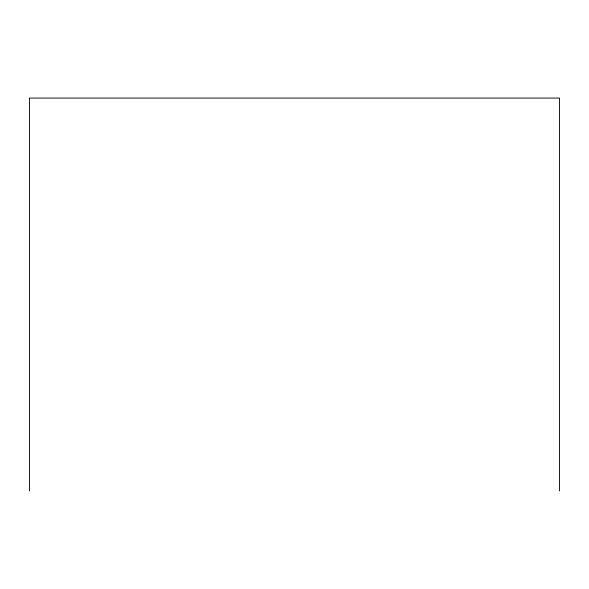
<?xml version="1.0" encoding="UTF-8"?>
<svg xmlns="http://www.w3.org/2000/svg" width="589" height="589" viewBox="0 0 589 589"><rect width="100%" height="100%" fill="white"/><g stroke="black" fill="none" stroke-linecap="round" stroke-linejoin="round"><path stroke-width="0.88" d="M559.55 490.924L559.55 98.076L29.45 98.076L29.45 490.924"/></g></svg>
